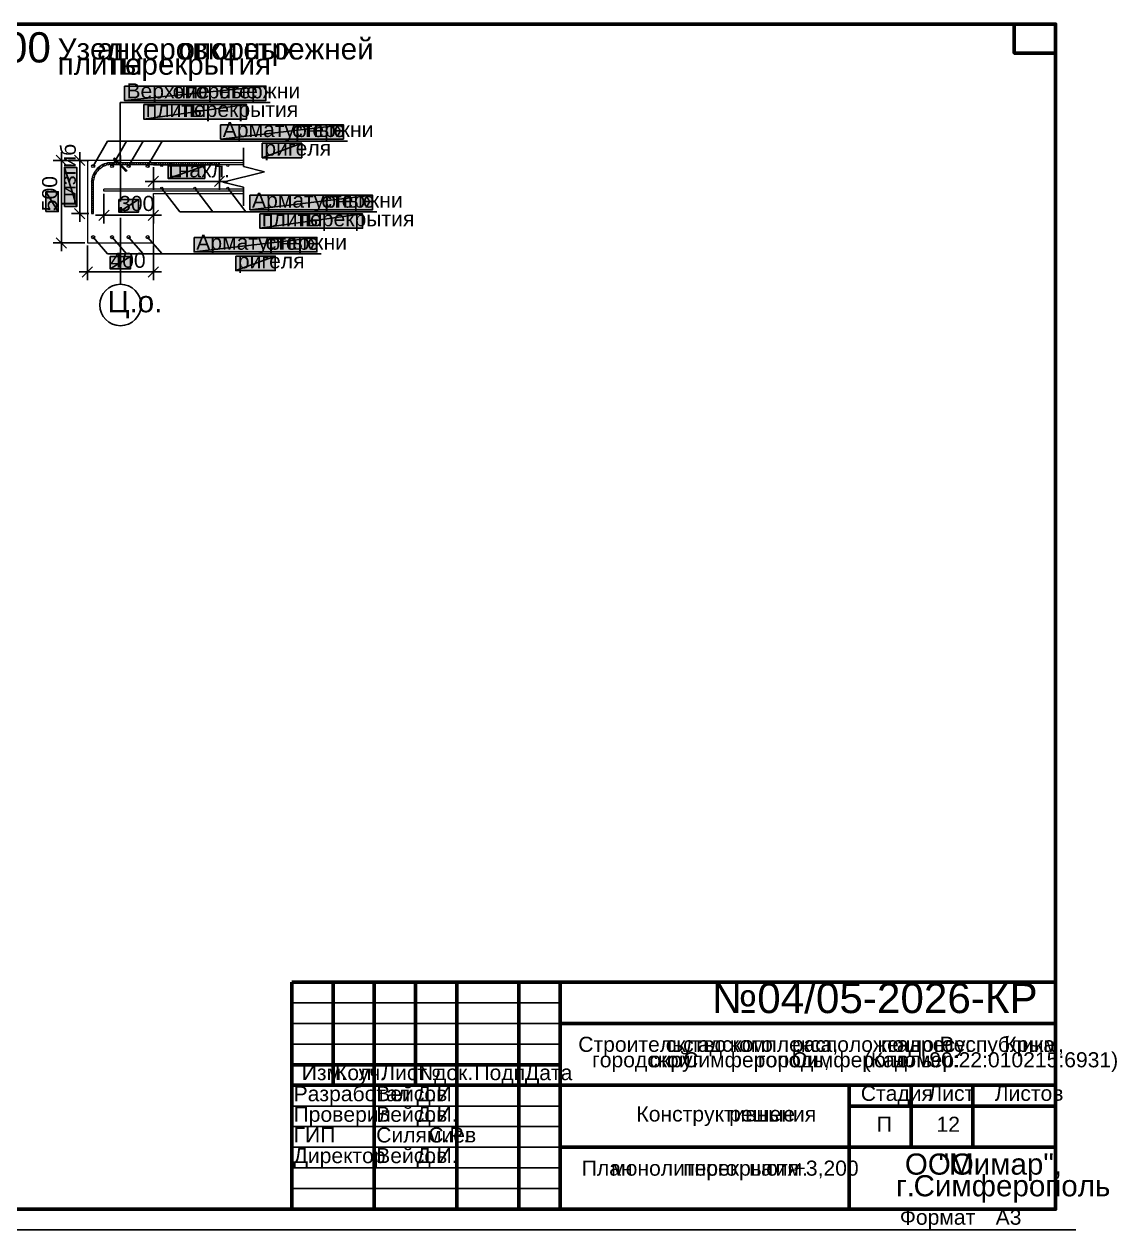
# Model space of a CAD drawing. Extents: x 8 to 21351, y 0 to 420.
# Drawn here: x 13637.3 to 13902, y 0.1 to 292.1 of the extents above; entities that cross this region are included whole.
import ezdxf

# ---------------------------------------------------------------- set-up
doc = ezdxf.new("R2010")
doc.units = 0
doc.styles.add('TEYPDFCAD_TEXT', font='arial.ttf')

msp = doc.modelspace()

# ---------------------------------------------------------------- hatches: boundary and pattern name
at = {"true_color": 0xffffff}
h = msp.add_hatch(color=0, dxfattribs=at)
h.paths.add_polyline_path([(13661.62, 277.07), (13695.93, 277.07), (13661.62, 273.58)])
h.paths.add_polyline_path([(13695.93, 277.07), (13661.62, 273.58), (13695.93, 273.58)])
h = msp.add_hatch(color=0, dxfattribs=at)
h.paths.add_polyline_path([(13666.32, 272.56), (13691.21, 272.56), (13666.32, 269.07)])
h.paths.add_polyline_path([(13691.21, 272.56), (13666.32, 269.07), (13691.21, 269.07)])
h = msp.add_hatch(color=0, dxfattribs=at)
h.paths.add_polyline_path([(13684.94, 267.69), (13714.68, 267.69), (13684.94, 264.2)])
h.paths.add_polyline_path([(13714.68, 267.69), (13684.94, 264.2), (13714.68, 264.2)])
h = msp.add_hatch(color=0, dxfattribs=at)
h.paths.add_polyline_path([(13695.02, 263.21), (13704.61, 263.21), (13695.02, 259.69)])
h.paths.add_polyline_path([(13704.61, 263.21), (13695.02, 259.69), (13704.61, 259.69)])
h = msp.add_hatch(color=0, dxfattribs=at)
h.paths.add_polyline_path([(13647.1, 247.88), (13650.1, 247.88), (13647.1, 257.34)])
h.paths.add_polyline_path([(13650.1, 247.88), (13647.1, 257.34), (13650.1, 257.34)])
h = msp.add_hatch(color=7)
h.paths.add_polyline_path([(13659.01, 259.42), (13659.23, 259.63), (13662.02, 256.41)])
h.paths.add_polyline_path([(13659.23, 259.63), (13662.02, 256.41), (13662.23, 256.62)])
h = msp.add_hatch(color=0, dxfattribs=at)
h.paths.add_polyline_path([(13672.22, 257.7), (13672.22, 254.7), (13681.11, 257.7)])
h.paths.add_polyline_path([(13672.22, 254.7), (13681.11, 257.7), (13681.11, 254.7)])
h = msp.add_hatch(color=0, dxfattribs=at)
h.paths.add_polyline_path([(13642.61, 246.66), (13645.62, 246.66), (13642.61, 251.46)])
h.paths.add_polyline_path([(13645.62, 246.66), (13642.61, 251.46), (13645.62, 251.46)])
h = msp.add_hatch(color=0, dxfattribs=at)
h.paths.add_polyline_path([(13660.26, 249.56), (13660.26, 246.55), (13665.07, 249.56)])
h.paths.add_polyline_path([(13660.26, 246.55), (13665.07, 249.56), (13665.07, 246.55)])
h = msp.add_hatch(color=0, dxfattribs=at)
h.paths.add_polyline_path([(13692.03, 250.61), (13721.75, 250.61), (13692.03, 247.1)])
h.paths.add_polyline_path([(13721.75, 250.61), (13692.03, 247.1), (13721.75, 247.1)])
h = msp.add_hatch(color=0, dxfattribs=at)
h.paths.add_polyline_path([(13694.45, 246.1), (13719.34, 246.1), (13694.45, 242.61)])
h.paths.add_polyline_path([(13719.34, 246.1), (13694.45, 242.61), (13719.34, 242.61)])
h = msp.add_hatch(color=0, dxfattribs=at)
h.paths.add_polyline_path([(13678.53, 240.39), (13708.27, 240.39), (13678.53, 236.9)])
h.paths.add_polyline_path([(13708.27, 240.39), (13678.53, 236.9), (13708.27, 236.9)])
h = msp.add_hatch(color=0, dxfattribs=at)
h.paths.add_polyline_path([(13658.17, 235.8), (13658.17, 232.81), (13663.14, 235.8)])
h.paths.add_polyline_path([(13658.17, 232.81), (13663.14, 235.8), (13663.14, 232.81)])
h = msp.add_hatch(color=0, dxfattribs=at)
h.paths.add_polyline_path([(13688.6, 235.9), (13698.19, 235.9), (13688.6, 232.39)])
h.paths.add_polyline_path([(13698.19, 235.9), (13688.6, 232.39), (13698.19, 232.39)])

# ---------------------------------------------------------------- linework, layer by layer
at = {"color": 7, "lineweight": 25}
for p, q in [((13660.62, 258.02), (13660.62, 273.07)), ((13660.62, 273.07), (13696.92, 273.07)), ((13654.06, 257.66), (13657.55, 263.69)), ((13657.55, 263.69), (13683.95, 263.69)), ((13658.65, 257.66), (13662.15, 263.69)), ((13662.65, 257.66), (13666.17, 263.69)), ((13667.27, 257.66), (13670.76, 263.69)), ((13683.95, 263.69), (13715.68, 263.69)), ((13647.63, 257.81), (13645.13, 260.31)), ((13646.38, 261.05), (13646.38, 237.05)), ((13652.09, 257.81), (13649.59, 260.31)), ((13650.84, 244.18), (13650.84, 261.05)), ((13660.66, 260.22), (13660.66, 249.13)), ((13690.51, 259.06), (13690.51, 262.06)), ((13652.03, 259.06), (13644.37, 259.06)), ((13653.04, 259.06), (13648.85, 259.06)), ((13668.67, 257.39), (13668.67, 251.95)), ((13684.67, 257.39), (13684.67, 251.95)), ((13690.51, 257.56), (13690.51, 259.06)), ((13695.53, 256.31), (13690.51, 257.56)), ((13669.91, 255.21), (13667.42, 252.71)), ((13683.42, 252.71), (13685.92, 255.21)), ((13685.51, 253.81), (13695.53, 256.31)), ((13666.65, 253.96), (13686.68, 253.96)), ((13670.66, 252.33), (13675.04, 246.61)), ((13678.66, 252.33), (13683.04, 246.61)), ((13690.51, 252.56), (13685.51, 253.81)), ((13691.04, 246.61), (13686.68, 252.33)), ((13690.51, 251.06), (13690.51, 252.56)), ((13656.66, 250.99), (13656.66, 243.8)), ((13668.67, 250.42), (13668.67, 243.8)), ((13690.51, 248.05), (13690.51, 251.06)), ((13653.04, 246.17), (13648.85, 246.17)), ((13649.59, 247.42), (13652.09, 244.92)), ((13654.65, 245.79), (13670.66, 245.79)), ((13657.91, 247.04), (13655.42, 244.54)), ((13660.66, 247.63), (13660.66, 246.63)), ((13667.42, 244.54), (13669.91, 247.04)), ((13675.04, 246.61), (13691.04, 246.61)), ((13722.77, 246.61), (13691.04, 246.61)), ((13660.66, 245.13), (13660.66, 234.04)), ((13645.13, 240.31), (13647.63, 237.81)), ((13654.06, 240.45), (13657.55, 236.39)), ((13658.65, 240.45), (13662.15, 236.39)), ((13662.65, 240.45), (13666.17, 236.39)), ((13667.27, 240.45), (13670.76, 236.39)), ((13652.03, 239.06), (13644.37, 239.06)), ((13652.66, 238.42), (13652.66, 230.06)), ((13668.67, 238.42), (13668.67, 230.06)), ((13657.55, 236.39), (13677.53, 236.39)), ((13660.66, 234.04), (13660.66, 229.02)), ((13677.53, 236.39), (13709.26, 236.39)), ((13650.65, 232.05), (13670.66, 232.05)), ((13653.91, 233.3), (13651.41, 230.8)), ((13667.42, 230.8), (13669.91, 233.3))]:
    msp.add_line(p, q, dxfattribs=at)
at = {"color": 0, "lineweight": 0, "true_color": 0xffffff}
for p, q in [((13661.62, 273.58), (13695.93, 273.58)), ((13666.32, 269.07), (13691.21, 269.07)), ((13684.94, 264.2), (13714.68, 264.2)), ((13695.02, 259.69), (13704.61, 259.69)), ((13692.03, 247.1), (13721.75, 247.1)), ((13694.45, 242.61), (13719.34, 242.61)), ((13678.53, 236.9), (13708.27, 236.9)), ((13688.6, 232.39), (13698.19, 232.39))]:
    msp.add_line(p, q, dxfattribs=at)
at = {"color": 7, "lineweight": 9}
for p, q in [((13690.51, 259.06), (13652.66, 259.06)), ((13652.66, 259.06), (13652.66, 239.06)), ((13668.67, 239.06), (13668.67, 251.06)), ((13668.67, 251.06), (13690.51, 251.06)), ((13652.66, 239.06), (13668.67, 239.06))]:
    msp.add_line(p, q, dxfattribs=at)
at = {"color": 7, "lineweight": 20}
for p, q in [((13654.38, 256.22), (13655.92, 257.77)), ((13655.08, 257.09), (13654.8, 256.79)), ((13655.38, 257.36), (13655.08, 257.09)), ((13655.7, 257.61), (13655.38, 257.36)), ((13655.76, 257.07), (13655.48, 256.83)), ((13656.04, 257.83), (13655.7, 257.61)), ((13655.75, 257.05), (13656.96, 258.28)), ((13656.06, 257.29), (13655.76, 257.07)), ((13656.4, 258.03), (13656.04, 257.83)), ((13656.37, 257.49), (13656.06, 257.29)), ((13656.71, 257.66), (13656.37, 257.49)), ((13656.77, 258.19), (13656.4, 258.03)), ((13657.06, 257.8), (13656.71, 257.66)), ((13657.16, 258.33), (13656.77, 258.19)), ((13656.98, 257.77), (13657.68, 258.44)), ((13657.42, 257.91), (13657.06, 257.8)), ((13657.57, 258.43), (13657.16, 258.33)), ((13657.8, 257.98), (13657.42, 257.91)), ((13657.99, 258.5), (13657.57, 258.43)), ((13657.72, 257.96), (13658.27, 258.49)), ((13658.19, 258.03), (13657.8, 257.98)), ((13690.51, 258.49), (13657.98, 258.49)), ((13690.51, 258.02), (13658.19, 258.02)), ((13658.34, 258.02), (13658.8, 258.49)), ((13658.87, 258.02), (13659.35, 258.49)), ((13659.39, 258.02), (13659.88, 258.49)), ((13659.95, 258.02), (13660.43, 258.49)), ((13660.47, 258.02), (13660.96, 258.49)), ((13661.02, 258.02), (13661.51, 258.49)), ((13661.55, 258.02), (13662.04, 258.49)), ((13662.1, 258.02), (13662.57, 258.49)), ((13662.63, 258.02), (13663.12, 258.49)), ((13663.18, 258.02), (13663.65, 258.49)), ((13663.71, 258.02), (13664.2, 258.49)), ((13664.26, 258.02), (13664.73, 258.49)), ((13664.79, 258.02), (13665.28, 258.49)), ((13665.34, 258.02), (13665.81, 258.49)), ((13665.87, 258.02), (13666.36, 258.49)), ((13666.4, 258.02), (13666.89, 258.49)), ((13666.95, 258.02), (13667.44, 258.49)), ((13667.48, 258.02), (13667.97, 258.49)), ((13668.03, 258.02), (13668.52, 258.49)), ((13668.56, 258.02), (13668.67, 258.11)), ((13668.67, 258.11), (13669.05, 258.49)), ((13668.67, 258.02), (13684.67, 258.02)), ((13669.11, 258.02), (13669.58, 258.49)), ((13669.64, 258.02), (13670.13, 258.49)), ((13670.19, 258.02), (13670.66, 258.49)), ((13670.72, 258.02), (13671.21, 258.49)), ((13671.27, 258.02), (13671.73, 258.49)), ((13671.8, 258.02), (13672.29, 258.49)), ((13672.35, 258.02), (13672.81, 258.49)), ((13672.88, 258.02), (13673.36, 258.49)), ((13673.41, 258.02), (13673.89, 258.49)), ((13673.96, 258.02), (13674.44, 258.49)), ((13674.49, 258.02), (13674.97, 258.49)), ((13675.04, 258.02), (13675.52, 258.49)), ((13675.57, 258.02), (13676.05, 258.49)), ((13676.12, 258.02), (13676.58, 258.49)), ((13676.65, 258.02), (13677.13, 258.49)), ((13677.2, 258.02), (13677.66, 258.49)), ((13677.73, 258.02), (13678.21, 258.49)), ((13678.28, 258.02), (13678.74, 258.49)), ((13678.8, 258.02), (13679.29, 258.49)), ((13679.35, 258.02), (13679.82, 258.49)), ((13679.88, 258.02), (13680.37, 258.49)), ((13680.43, 258.02), (13680.9, 258.49)), ((13680.96, 258.02), (13681.45, 258.49)), ((13681.49, 258.02), (13681.98, 258.49)), ((13682.04, 258.02), (13682.53, 258.49)), ((13682.57, 258.02), (13683.06, 258.49)), ((13683.12, 258.02), (13683.61, 258.49)), ((13683.65, 258.02), (13684.14, 258.49)), ((13684.2, 258.02), (13684.67, 258.49)), ((13684.67, 258.02), (13684.67, 258.49)), ((13653.66, 253.89), (13654.17, 254.4)), ((13653.66, 254.17), (13653.66, 246.17)), ((13653.74, 254.6), (13653.67, 254.18)), ((13653.7, 254.47), (13654.38, 255.14)), ((13653.84, 255), (13653.74, 254.6)), ((13653.97, 255.39), (13653.84, 255)), ((13653.89, 255.21), (13655.08, 256.39)), ((13654.14, 255.77), (13653.97, 255.39)), ((13654.33, 256.13), (13654.14, 255.77)), ((13654.2, 254.57), (13654.14, 254.18)), ((13654.15, 246.17), (13654.15, 254.17)), ((13654.3, 254.94), (13654.2, 254.57)), ((13654.43, 255.3), (13654.3, 254.94)), ((13654.56, 256.47), (13654.33, 256.13)), ((13654.59, 255.64), (13654.43, 255.3)), ((13654.8, 256.79), (13654.56, 256.47)), ((13654.77, 255.97), (13654.59, 255.64)), ((13654.98, 256.27), (13654.77, 255.97)), ((13655.22, 256.56), (13654.98, 256.27)), ((13655.48, 256.83), (13655.22, 256.56)), ((13653.66, 253.34), (13654.15, 253.83)), ((13653.66, 252.81), (13654.15, 253.3)), ((13653.66, 252.26), (13654.15, 252.75)), ((13653.66, 251.74), (13654.15, 252.22)), ((13653.66, 251.18), (13654.15, 251.67)), ((13653.66, 250.66), (13654.15, 251.14)), ((13690.51, 252.09), (13656.66, 252.09)), ((13656.66, 251.61), (13656.66, 252.09)), ((13690.51, 251.61), (13656.66, 251.61)), ((13653.66, 250.13), (13654.15, 250.59)), ((13653.66, 249.58), (13654.15, 250.06)), ((13653.66, 249.05), (13654.15, 249.51)), ((13653.66, 248.5), (13654.15, 248.98)), ((13653.66, 247.97), (13654.15, 248.43)), ((13653.66, 247.42), (13654.15, 247.9)), ((13653.66, 246.89), (13654.15, 247.35)), ((13653.66, 246.34), (13654.15, 246.82)), ((13653.66, 246.17), (13654.15, 246.17)), ((13654.02, 246.17), (13654.15, 246.3))]:
    msp.add_line(p, q, dxfattribs=at)
at = {"lineweight": 60}
for p, q in [((13702.15, 60.07), (13887.15, 60.07)), ((13702.15, 5.06), (13702.15, 60.07)), ((13712.16, 60.07), (13712.16, 35.07)), ((13722.15, 60.07), (13722.15, 5.06)), ((13732.17, 60.07), (13732.17, 35.07)), ((13742.16, 60.07), (13742.16, 5.06)), ((13757.16, 60.07), (13757.16, 5.06)), ((13767.15, 5.06), (13767.15, 60.07)), ((13887.15, 5.06), (13887.15, 60.07)), ((13767.15, 50.06), (13887.15, 50.06)), ((13702.15, 40.07), (13767.15, 40.07)), ((13702.15, 35.07), (13887.15, 35.07)), ((13837.15, 35.07), (13837.15, 5.06)), ((13852.16, 35.07), (13852.16, 20.07)), ((13867.15, 35.07), (13867.15, 20.07)), ((13837.15, 30.06), (13887.15, 30.06)), ((13767.15, 20.07), (13887.15, 20.07)), ((13702.15, 5.06), (13887.15, 5.06))]:
    msp.add_line(p, q, dxfattribs=at)
at = {"lineweight": 25}
for p, q in [((13702.15, 55.05), (13767.15, 55.05)), ((13702.15, 50.06), (13767.15, 50.06)), ((13702.15, 45.06), (13767.15, 45.06)), ((13702.15, 30.06), (13767.15, 30.06)), ((13702.15, 25.06), (13767.15, 25.06)), ((13702.15, 20.07), (13767.15, 20.07)), ((13702.15, 15.07), (13767.15, 15.07)), ((13702.15, 10.08), (13767.15, 10.08)), ((13892.1, 0.06), (13472.18, 0.06))]:
    msp.add_line(p, q, dxfattribs=at)
at = {"lineweight": 60}
for points in [[(13492.16, 5.06), (13887.15, 5.06), (13887.15, 292.06), (13492.16, 292.06)], [(13887.15, 285.05), (13887.15, 292.06), (13877.16, 292.06), (13877.16, 285.05)]]:
    msp.add_lwpolyline(points, close=True, dxfattribs=at)
at = {"color": 0, "true_color": 0xffffff}
for points in [[(13661.62, 277.07), (13695.93, 277.07), (13661.62, 273.58)], [(13695.93, 277.07), (13661.62, 273.58), (13695.93, 273.58)], [(13666.32, 272.56), (13691.21, 272.56), (13666.32, 269.07)], [(13691.21, 272.56), (13666.32, 269.07), (13691.21, 269.07)], [(13684.94, 267.69), (13714.68, 267.69), (13684.94, 264.2)], [(13714.68, 267.69), (13684.94, 264.2), (13714.68, 264.2)], [(13695.02, 263.21), (13704.61, 263.21), (13695.02, 259.69)], [(13704.61, 263.21), (13695.02, 259.69), (13704.61, 259.69)], [(13647.1, 247.88), (13650.1, 247.88), (13647.1, 257.34)], [(13650.1, 247.88), (13647.1, 257.34), (13650.1, 257.34)], [(13672.22, 257.7), (13672.22, 254.7), (13681.11, 257.7)], [(13672.22, 254.7), (13681.11, 257.7), (13681.11, 254.7)], [(13642.61, 246.66), (13645.62, 246.66), (13642.61, 251.46)], [(13645.62, 246.66), (13642.61, 251.46), (13645.62, 251.46)], [(13660.26, 249.56), (13660.26, 246.55), (13665.07, 249.56)], [(13660.26, 246.55), (13665.07, 249.56), (13665.07, 246.55)], [(13692.03, 250.61), (13721.75, 250.61), (13692.03, 247.1)], [(13721.75, 250.61), (13692.03, 247.1), (13721.75, 247.1)], [(13694.45, 246.1), (13719.34, 246.1), (13694.45, 242.61)], [(13719.34, 246.1), (13694.45, 242.61), (13719.34, 242.61)], [(13678.53, 240.39), (13708.27, 240.39), (13678.53, 236.9)], [(13708.27, 240.39), (13678.53, 236.9), (13708.27, 236.9)], [(13658.17, 235.8), (13658.17, 232.81), (13663.14, 235.8)], [(13658.17, 232.81), (13663.14, 235.8), (13663.14, 232.81)], [(13688.6, 235.9), (13698.19, 235.9), (13688.6, 232.39)], [(13698.19, 235.9), (13688.6, 232.39), (13698.19, 232.39)]]:
    msp.add_lwpolyline(points, close=True, dxfattribs=at)
at = {"color": 7}
for points in [[(13659.01, 259.42), (13659.23, 259.63), (13662.02, 256.41)], [(13659.23, 259.63), (13662.02, 256.41), (13662.23, 256.62)]]:
    msp.add_lwpolyline(points, close=True, dxfattribs=at)
at = {"color": 7, "lineweight": 20}
for centre, radius in [((13654.07, 257.67), 0.37), ((13658.66, 257.67), 0.37), ((13662.67, 257.67), 0.37), ((13667.28, 257.67), 0.37), ((13670.67, 257.8), 0.243), ((13678.67, 257.8), 0.243), ((13686.69, 257.8), 0.243), ((13670.67, 252.34), 0.243), ((13678.67, 252.34), 0.243), ((13686.69, 252.34), 0.243), ((13654.07, 240.46), 0.37), ((13658.66, 240.46), 0.37), ((13662.67, 240.46), 0.37), ((13667.28, 240.46), 0.37)]:
    msp.add_circle(centre, radius, dxfattribs=at)
at = {"color": 7, "lineweight": 25}
msp.add_circle((13660.68, 224.04), 5.01, dxfattribs=at)

# ---------------------------------------------------------------- texts
at = {"color": 7, "style": 'TEYPDFCAD_TEXT'}
for s, height, p in [('+3,200', 7.32, (13612.28, 282.77)), ('Узел', 5.126, (13645.49, 283.49)), ('анкеровки', 5.126, (13655.04, 283.49)), ('опорных', 5.126, (13674.77, 283.49)), ('стрежней', 5.126, (13690.45, 283.49)), ('плиты', 5.126, (13645.49, 279.8)), ('перекрытия', 5.126, (13657.91, 279.8)), ('Верхние', 3.662, (13662.13, 274.07)), ('опорные', 3.662, (13673.32, 274.07)), ('стержни', 3.662, (13684.52, 274.07)), ('плиты', 3.662, (13666.82, 269.58)), ('перекрытия', 3.662, (13675.7, 269.58)), ('Арматурные', 3.662, (13685.45, 264.71)), ('стержни', 3.662, (13702.26, 264.71)), ('ригеля', 3.662, (13695.53, 260.2)), ('L', 3.66, (13672.29, 254.95)), ('нахл.', 3.662, (13674.55, 254.95)), ('Арматурные', 3.662, (13692.54, 247.61)), ('300', 3.662, (13660.35, 246.8)), ('стержни', 3.662, (13709.36, 247.61)), ('плиты', 3.662, (13694.95, 243.1)), ('перекрытия', 3.662, (13703.83, 243.1)), ('Арматурные', 3.662, (13679.04, 237.41)), ('стержни', 3.662, (13695.85, 237.41)), ('400', 3.662, (13658.25, 233.04)), ('ригеля', 3.662, (13689.11, 232.9)), ('Ц.о.', 5.126, (13657.57, 222.27)), ('№04/05-2026-КР', 7.3201, (13803.94, 52.56)), ('Строительство', 3.6583, (13771.56, 43.18)), ('Республика', 3.658, (13859.06, 43.18)), ('Крым,', 3.658, (13874.76, 43.18)), ('складского', 3.658, (13792.76, 43.18)), ('комплекса,', 3.658, (13808.28, 43.18)), ('расположенного', 3.6583, (13823.27, 43.18)), ('по', 3.658, (13844.86, 43.18)), ('адресу:', 3.658, (13848.73, 43.18)), ('городской', 3.658, (13774.9, 39.43)), ('округ', 3.658, (13788.78, 39.43)), ('Симферополь,', 3.6583, (13796.94, 39.43)), ('город', 3.658, (13815.1, 39.43)), ('Симферополь', 3.6583, (13823.26, 39.43)), ('(Кад.', 3.658, (13840.71, 39.43)), ('номер:', 3.658, (13847.72, 39.43)), ('90:22:010215:6931)', 3.6583, (13856.58, 39.43)), ('Изм.', 3.658, (13704.59, 36.32)), ('Кол.', 3.658, (13712.65, 36.32)), ('уч.', 3.658, (13718.38, 36.32)), ('Лист', 3.658, (13723.85, 36.32)), ('№', 3.66, (13732.78, 36.32)), ('док.', 3.658, (13736.63, 36.32)), ('Подп.', 3.658, (13746.41, 36.32)), ('Дата', 3.658, (13758.65, 36.32)), ('Разработал', 3.658, (13702.62, 31.22)), ('Вейсов', 3.658, (13722.62, 31.22)), ('Д.И', 3.658, (13732.39, 31.22)), ('Стадия', 3.658, (13839.99, 31.31)), ('Лист', 3.658, (13856.35, 31.31)), ('Листов', 3.658, (13872.42, 31.31)), ('Проверил', 3.658, (13702.6, 26.23)), ('Вейсов', 3.658, (13722.62, 26.23)), ('Д.И.', 3.658, (13732.39, 26.23)), ('Конструктивные', 3.6583, (13785.65, 26.31)), ('решения', 3.658, (13808.11, 26.31)), ('П', 3.66, (13843.86, 23.81)), ('12', 3.658, (13858.32, 23.81)), ('ГИП', 3.658, (13702.62, 21.23)), ('Силямиев', 3.658, (13722.62, 21.23)), ('С.Р.', 3.658, (13735.25, 21.23)), ('Директор', 3.658, (13702.62, 16.23)), ('Вейсов', 3.658, (13722.62, 16.23)), ('Д.И.', 3.658, (13732.39, 16.23)), ('ООО', 5.122, (13850.66, 13.44)), ('"Мимар",', 5.122, (13858.83, 13.44)), ('План', 3.658, (13772.4, 13.19)), ('монолитного', 3.6583, (13779.53, 13.19)), ('перекрытия', 3.658, (13796.98, 13.19)), ('на', 3.658, (13813, 13.19)), ('отм.', 3.658, (13817.08, 13.19)), ('+3,200', 3.658, (13823.7, 13.19)), ('г.', 5.122, (13848.52, 8.19)), ('Симферополь', 5.1223, (13852.77, 8.19)), ('Формат', 3.658, (13849.45, 1.31)), ('A3', 3.658, (13872.65, 1.31))]:
    msp.add_text(s, height=height, dxfattribs=at).set_placement(p)
for s, height, p in [('изгиб', 3.662, (13649.85, 250.21)), ('500', 3.662, (13645.36, 246.74)), ('L', 3.66, (13649.85, 247.95))]:
    msp.add_text(s, height=height, rotation=90, dxfattribs=at).set_placement(p)

doc.saveas('drawing.dxf')
